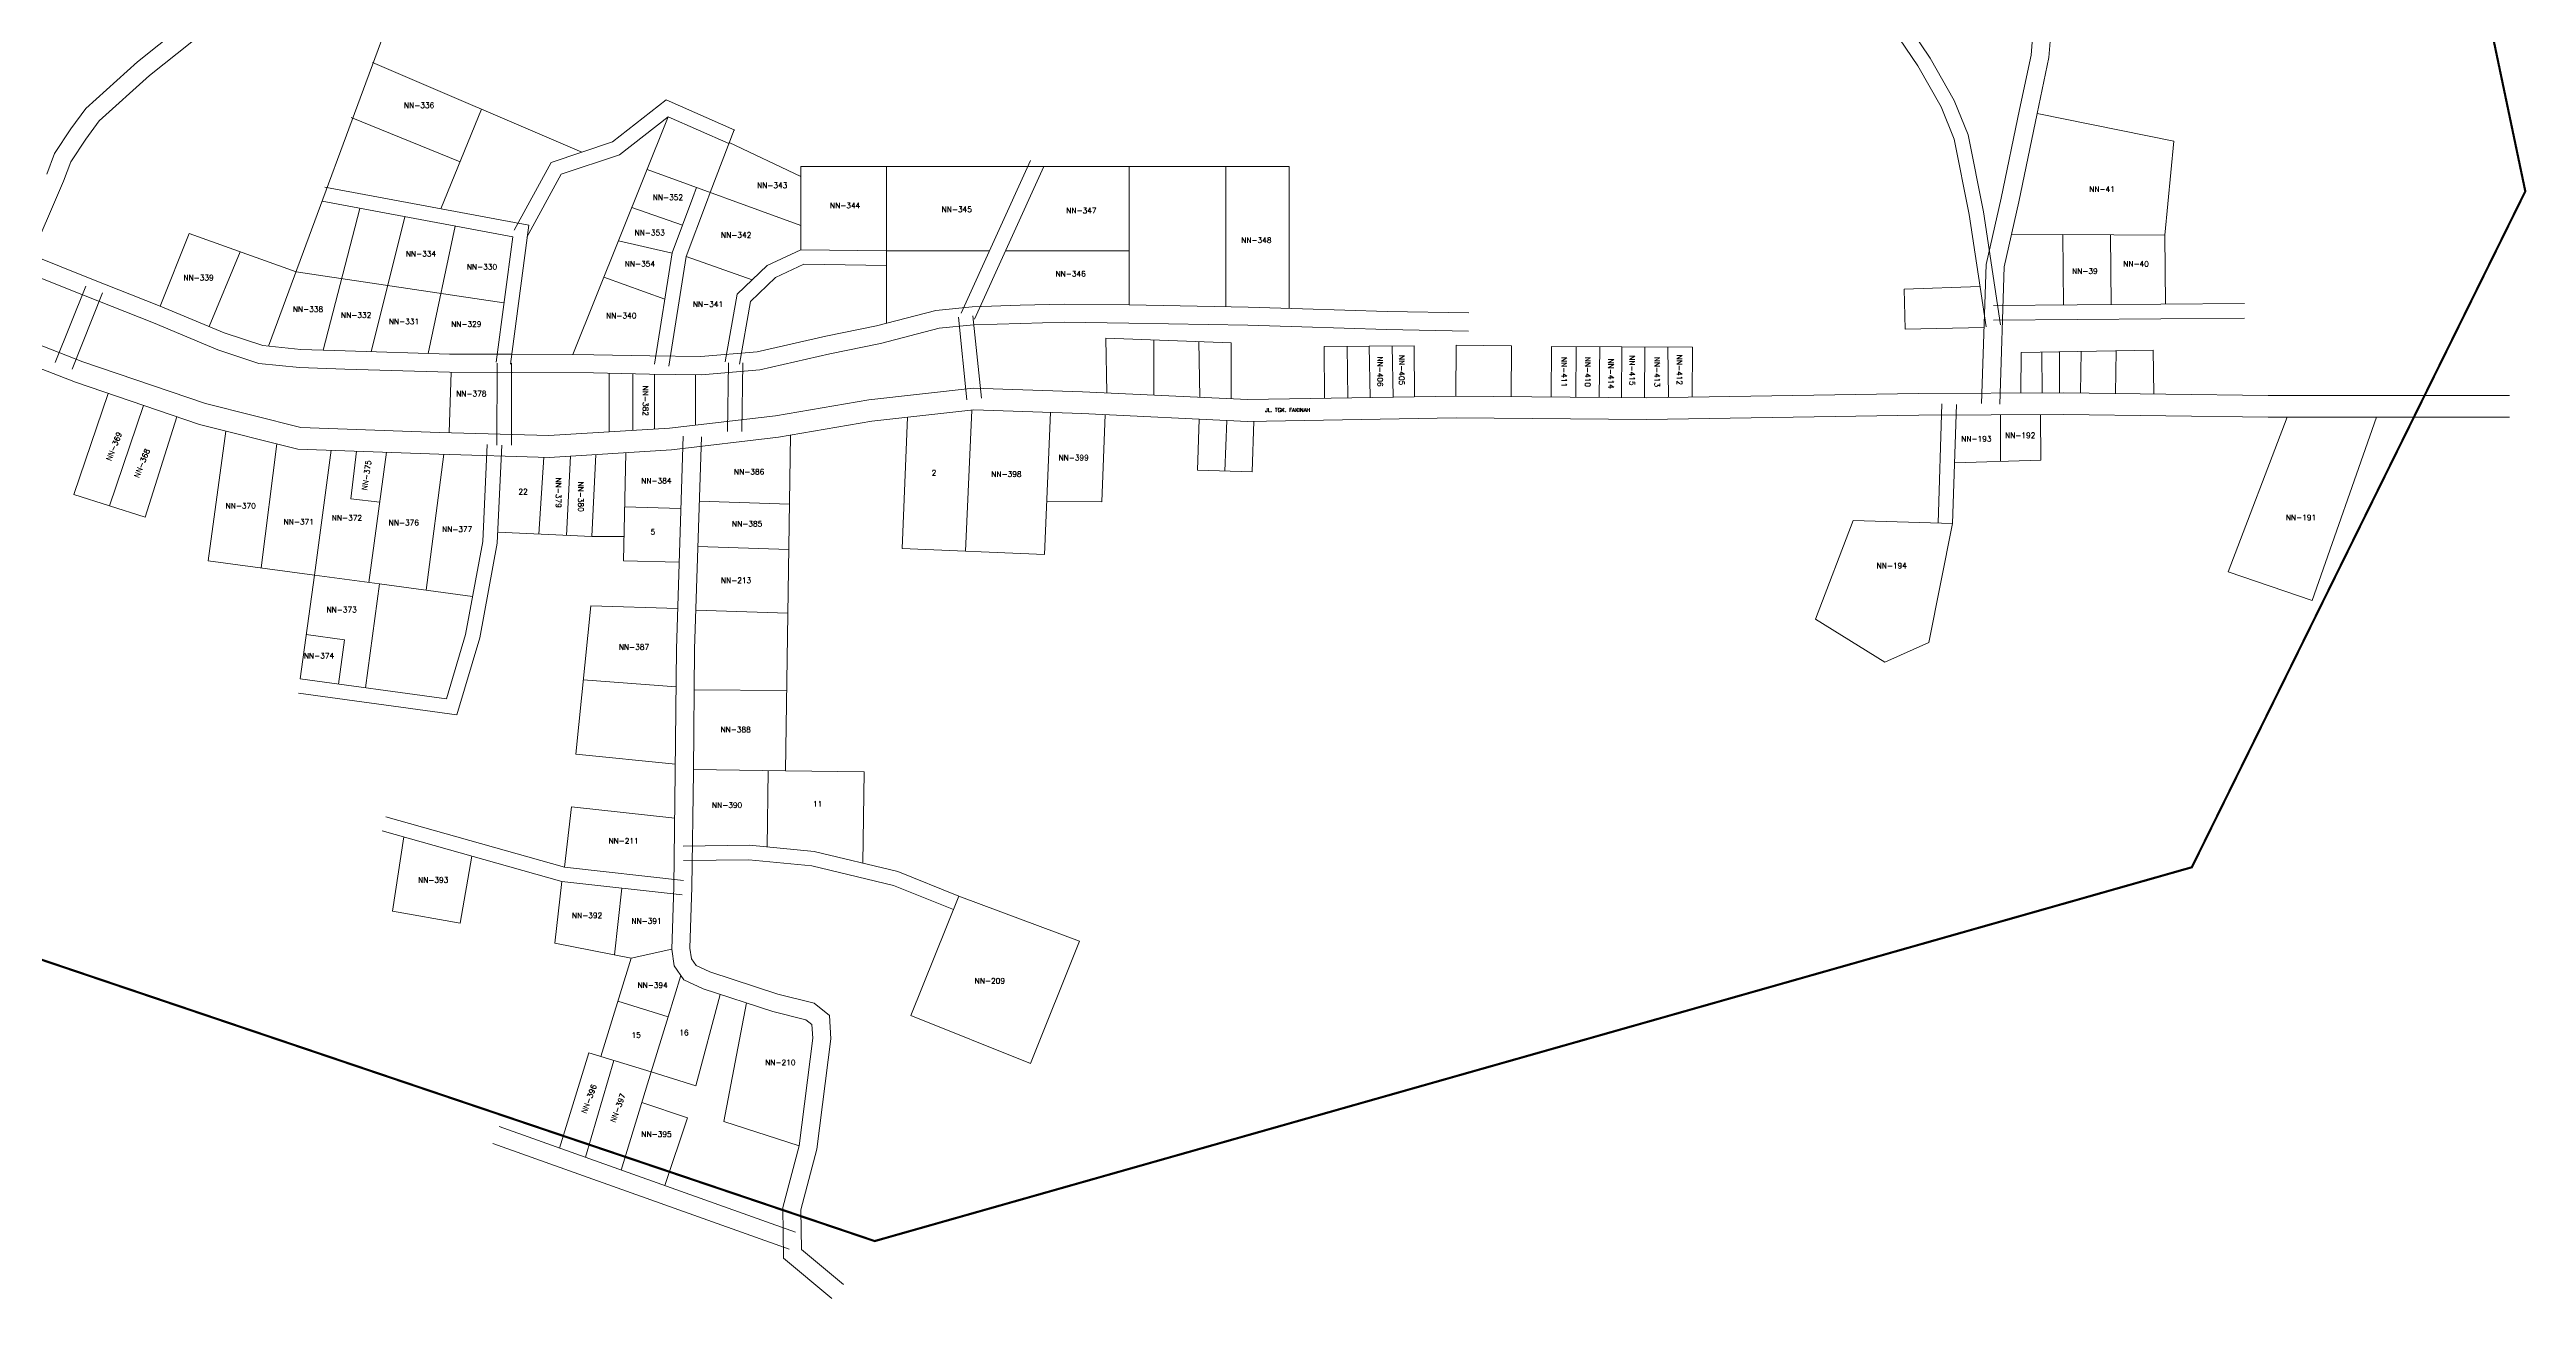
# Model space of a CAD drawing. Header units: millimetres. Extents: x 1060 to 24323, y -9832 to -6451.
# Drawn here: x 22349 to 23034, y -9165 to -8820 of the extents above; entities that cross this region are included whole.
import ezdxf
from ezdxf.enums import TextEntityAlignment as Align

# ---------------------------------------------------------------- set-up
doc = ezdxf.new("R2010")
doc.units = ezdxf.units.MM
doc.linetypes.add('HIDDEN', pattern=[9.525, 6.35, -3.175])
for name, color, linetype, lineweight in [('Basic Map', 105, 'Continuous', 15), ('Garis Jalan', 225, 'Continuous', 15), ('Home Number', 6, 'Continuous', 5), ('JALAN', 7, 'Continuous', 25)]:
    doc.layers.add(name, color=color, linetype=linetype, lineweight=lineweight)
doc.layers.add('BATAS', color=7, linetype='Continuous', plot=False)
doc.styles.get("Standard").update_dxf_attribs({"font": 'simplex.shx'})

msp = doc.modelspace()

# ---------------------------------------------------------------- linework, layer by layer
at = {"layer": 'Basic Map'}
msp.add_line((22460.33, -8908.86), (22459.82, -8925.56), dxfattribs=at)
for points in [[(22409.86, -8901.68), (22446.45, -8802.68)], [(22438.56, -8823.3), (22496.46, -8848.09)], [(22432.73, -8838.54), (22462.78, -8850.74)], [(22457.52, -8863.7), (22468.68, -8836.2)], [(22520.31, -8838.29), (22493.99, -8904.02)], [(22531.89, -8859.23), (22538.48, -8841.91)], [(22933.83, -8871.01), (22936.29, -8845.01), (22898.55, -8837.37)], [(22537.14, -8845.44), (22556.95, -8854.79)], [(22556.95, -8868.3), (22514.45, -8852.92)], [(22556.95, -8852.01), (22691.83, -8852.01)], [(22556.95, -8875.06), (22556.95, -8852.01)], [(22580.57, -8895.34), (22580.57, -8852.01)], [(22647.63, -8890.29), (22647.63, -8852.01)], [(22674.37, -8890.8), (22674.37, -8852.01)], [(22691.83, -8891.27), (22691.83, -8852.01)], [(22435.12, -8863.61), (22424.92, -8902.8)], [(22447.51, -8865.91), (22438.24, -8903.22)], [(22461.48, -8868.5), (22453.99, -8903.68)], [(22510.25, -8863.41), (22524.24, -8868.25)], [(22379.96, -8890.63), (22387.94, -8870.56)], [(22387.94, -8870.56), (22417.46, -8881.12)], [(22393.43, -8896.25), (22402.05, -8875.6)], [(22506.6, -8872.55), (22521.36, -8876.02)], [(22580.63, -8875.38), (22609.08, -8875.38)], [(22613.48, -8875.38), (22647.63, -8875.38)], [(22891.42, -8870.77), (22933.83, -8871.01), (22933.99, -8890.09)], [(22905.61, -8870.85), (22905.77, -8890.33)], [(22918.78, -8870.93), (22918.94, -8890.22)], [(22417.46, -8881.12), (22474.9, -8889.74)], [(22502.55, -8882.66), (22519.36, -8888.71)], [(22525.27, -8876.94), (22543.49, -8883.35)], [(22883.87, -8896.48), (22862.05, -8897.01), (22861.78, -8885.94), (22882.74, -8885.2)], [(22641.5, -8914.59), (22641.19, -8899.47), (22675.86, -8900.73), (22675.83, -8916.22)], [(22654.49, -8899.95), (22654.47, -8915.21)], [(22666.94, -8900.4), (22667.14, -8915.81)], [(22701.67, -8916.1), (22701.57, -8901.77), (22726.39, -8901.59), (22726.49, -8915.71)], [(22707.88, -8901.72), (22708.1, -8916)], [(22713.98, -8901.68), (22714.2, -8915.9)], [(22720.34, -8901.63), (22720.57, -8915.8)], [(22737.94, -8915.52), (22738.05, -8901.44), (22753.33, -8901.56), (22753.22, -8915.64)], [(22764.24, -8915.73), (22764.32, -8901.73), (22803.28, -8901.97), (22803.19, -8915.73)], [(22771.15, -8901.77), (22771.04, -8915.78)], [(22777.66, -8901.81), (22777.55, -8915.83)], [(22783.8, -8901.85), (22783.69, -8915.88)], [(22790.15, -8901.89), (22790.04, -8915.93)], [(22796.45, -8901.92), (22796.67, -8915.84)], [(22894.01, -8914.6), (22894.12, -8903.42), (22930.57, -8902.76), (22930.79, -8914.89)], [(22899.86, -8903.31), (22899.91, -8914.57)], [(22904.66, -8903.23), (22904.71, -8914.55)], [(22910.69, -8903.12), (22910.53, -8914.61)], [(22920.33, -8902.94), (22920.17, -8914.74)], [(22503.98, -8925.38), (22503.98, -8909.15)], [(22510.49, -8925.01), (22510.49, -8909.29)], [(22516.53, -8924.65), (22516.53, -8909.41)], [(22527.8, -8923.51), (22527.8, -8909.54)], [(22384.56, -8921.17), (22375.74, -8948.87), (22356.08, -8942.61), (22365.58, -8914.71)], [(22365.91, -8945.74), (22375.34, -8918.03)], [(22625.89, -8919.98), (22624.27, -8959.19), (22584.9, -8957.55), (22586.4, -8921.33)], [(22602.4, -8958.28), (22604.2, -8919.35)], [(22624.87, -8944.51), (22640.15, -8944.71), (22641.06, -8920.57)], [(22682.07, -8922.42), (22681.67, -8936.41), (22666.57, -8935.95), (22667.01, -8921.81)], [(22674.12, -8936.18), (22674.61, -8922.17)], [(22875.71, -8933.86), (22899.53, -8933.13), (22899.48, -8920.57)], [(22888.41, -8933.47), (22888.36, -8920.62)], [(22967.61, -8921.32), (22951.27, -8964.01), (22974.56, -8971.92), (22992.3, -8921.29)], [(22422.53, -8964.91), (22393.2, -8960.94), (22398.05, -8925.12)], [(22407.87, -8962.92), (22412.13, -8928.66)], [(22422.53, -8964.91), (22427.2, -8930.45)], [(22440.6, -8944.76), (22432.58, -8943.81), (22434.13, -8930.69)], [(22554.06, -8926.26), (22552.7, -9018.96), (22527.27, -9018.59)], [(22442.47, -8930.98), (22437.6, -8966.95)], [(22453.4, -8969.09), (22458.34, -8931.52)], [(22500.32, -8931.61), (22499.19, -8954.27), (22473.2, -8953.08)], [(22484.56, -8953.6), (22485.91, -8932.36)], [(22492.2, -8953.95), (22493.27, -8932.04)], [(22508.58, -8931.1), (22507.93, -8960.99), (22523.34, -8961.33)], [(22553.78, -8945.29), (22528.89, -8944.49)], [(22508.26, -8946.05), (22523.82, -8946.55)], [(22499.19, -8954.27), (22508.07, -8954.27)], [(22553.6, -8957.81), (22528.49, -8957)], [(22418.65, -8993.58), (22422.53, -8964.91), (22440.54, -8967.35), (22436.66, -8996.03)], [(22440.54, -8967.35), (22466.25, -8970.83)], [(22522.28, -9017.1), (22494.79, -9014.35), (22498.89, -8973.36), (22522.93, -8974.13)], [(22553.34, -8975.41), (22527.92, -8974.59)], [(22420.3, -8981.36), (22430.83, -8982.79), (22429.18, -8995.01)], [(22496.84, -8993.85), (22522.48, -8995.81)], [(22553.02, -8996.82), (22527.47, -8996.58)], [(22547.95, -9018.89), (22547.62, -9040.03)], [(22552.7, -9018.96), (22574.43, -9019.28), (22574.05, -9044.5)], [(22491.67, -9045.63), (22493.54, -9028.93), (22522.09, -9032.03)], [(22466.06, -9042.56), (22462.79, -9061.1), (22444.08, -9057.79), (22447.25, -9037.26)], [(22490.9, -9049.57), (22489, -9066.62), (22510.06, -9070.75)], [(22505.44, -9069.85), (22507.5, -9051.42)], [(22521.3, -9068.29), (22510.06, -9070.75), (22501.71, -9097.89)], [(22515.6, -9102.16), (22527.96, -9105.96), (22534.64, -9080.73)], [(22520.29, -9086.92), (22523.8, -9075.5)], [(22515.6, -9102.16), (22520.29, -9086.92), (22506.4, -9082.65)], [(22541.96, -9083.11), (22535.65, -9115.86), (22556.45, -9122.56)], [(22490.29, -9123.19), (22498.39, -9096.86), (22515.6, -9102.16), (22507.27, -9129.25)], [(22505.23, -9098.97), (22497.41, -9125.73)], [(22513, -9110.62), (22525.59, -9114.82), (22519.35, -9133.55)]]:
    msp.add_lwpolyline(points, dxfattribs=at)
for points in [[(22875.15, -8950.7), (22847.7, -8949.79), (22837.32, -8977.1), (22856.42, -8988.98), (22868.61, -8983.57)], [(22600.57, -9053.58), (22587.35, -9086.53), (22620.44, -9099.81), (22633.98, -9066.05)]]:
    msp.add_lwpolyline(points, close=True, dxfattribs=at)
at = {"layer": 'BATAS', "color": 1, "linetype": 'HIDDEN', "const_width": 0.6}
msp.add_lwpolyline([(22292.53, -8198.57), (22114.62, -8312.91), (21783.81, -8242.14), (21763.23, -8456.52), (21864.03, -8494.9), (21885.76, -8794.44), (22019.89, -8960.65), (22577.35, -9148.88), (22791.83, -9088.05), (22941.27, -9045.62), (23033.41, -8858.9), (22992.02, -8661.63), (22855.33, -8604.69), (22859.96, -8530.8), (22853.97, -8407.03), (22853.49, -8336.07), (22863.2, -8278.65)], dxfattribs=at)
at = {"layer": 'Garis Jalan'}
for p, q in [((22858.64, -8806.87), (22868.97, -8822.09)), ((22896.85, -8821.25), (22898.01, -8807.11)), ((22901.8, -8821.98), (22902.99, -8807.56)), ((22385.5, -8813.77), (22373.71, -8823.13)), ((22855.29, -8809.05), (22865.57, -8824.2)), ((22388.67, -8817.64), (22376.95, -8826.95)), ((22893.66, -8836.34), (22896.85, -8821.25)), ((22373.71, -8823.13), (22359.37, -8836.07)), ((22376.95, -8826.95), (22363.1, -8839.45)), ((22865.57, -8824.2), (22871.98, -8835.58)), ((22868.97, -8822.09), (22875.59, -8833.84)), ((22898.55, -8837.37), (22901.8, -8821.98)), ((22504.93, -8845.28), (22519.73, -8833.66)), ((22519.73, -8833.66), (22538.67, -8841.99)), ((22875.59, -8833.84), (22879.48, -8843.32)), ((22355.25, -8841.66), (22350.74, -8848.45)), ((22359.37, -8836.07), (22355.25, -8841.66)), ((22363.1, -8839.45), (22359.35, -8844.53)), ((22506.85, -8848.85), (22520.31, -8838.29)), ((22520.31, -8838.29), (22537.06, -8845.65)), ((22871.98, -8835.58), (22875.63, -8844.49)), ((22888.56, -8860.75), (22893.66, -8836.34)), ((22893.44, -8861.81), (22898.55, -8837.37)), ((22350.74, -8848.45), (22348.59, -8854.19)), ((22359.35, -8844.53), (22355.22, -8850.74)), ((22487.98, -8850.91), (22504.93, -8845.28)), ((22875.63, -8844.49), (22879.79, -8865.28)), ((22879.48, -8843.32), (22883.73, -8864.6)), ((22355.22, -8850.74), (22353.23, -8856.06)), ((22477.71, -8869.66), (22487.98, -8850.91)), ((22481.22, -8871.58), (22490.74, -8854.21)), ((22490.74, -8854.21), (22506.85, -8848.85)), ((22601.26, -8892.6), (22620.44, -8850.36)), ((22604.9, -8894.25), (22624.08, -8852.01)), ((22353.23, -8856.06), (22343.42, -8878.85)), ((22477.34, -8871.45), (22424.65, -8861.66)), ((22481.81, -8868.21), (22425.38, -8857.73)), ((22521.38, -8875.92), (22527.1, -8860.57)), ((22525.27, -8876.94), (22530.84, -8861.98)), ((22527.1, -8860.57), (22528.15, -8857.81)), ((22530.84, -8861.98), (22531.89, -8859.23)), ((22884.42, -8879.09), (22888.56, -8860.75)), ((22889.4, -8879.73), (22893.44, -8861.81)), ((22311.39, -8868.7), (22358.75, -8887.58)), ((22313.32, -8864.08), (22360.6, -8882.94)), ((22476.68, -8906.66), (22481.81, -8868.21)), ((22879.79, -8865.28), (22884.4, -8896.38)), ((22883.73, -8864.6), (22888.36, -8895.79)), ((22472.72, -8906.13), (22477.34, -8871.45)), ((22516.53, -8906.62), (22521.38, -8875.92)), ((22547.63, -8879.39), (22556.95, -8875.06)), ((22556.95, -8875.06), (22580.63, -8875.38)), ((22360.6, -8882.94), (22379.96, -8890.63)), ((22520.48, -8907.24), (22525.27, -8876.94)), ((22539.34, -8887.31), (22547.63, -8879.39)), ((22543.05, -8889.3), (22549.92, -8882.74)), ((22549.92, -8882.74), (22557.81, -8879.07)), ((22557.81, -8879.07), (22580.57, -8879.38)), ((22883.19, -8917.56), (22884.42, -8879.09)), ((22888.19, -8917.71), (22889.4, -8879.73)), ((22358.57, -8905.98), (22304.23, -8884.85)), ((22350.96, -8906.22), (22359.35, -8885.13)), ((22355.61, -8908.07), (22363.99, -8886.98)), ((22358.75, -8887.58), (22378.08, -8895.27)), ((22536.06, -8905.99), (22539.34, -8887.31)), ((22540, -8906.68), (22543.05, -8889.3)), ((22356.51, -8911.62), (22301.8, -8890.35)), ((22378.08, -8895.27), (22395.9, -8902.7)), ((22379.96, -8890.63), (22397.64, -8898.01)), ((22563.87, -8898.92), (22577.84, -8896.04)), ((22577.84, -8896.04), (22594.28, -8891.81)), ((22594.28, -8891.81), (22604.28, -8890.79)), ((22595.16, -8896.75), (22604.61, -8895.79)), ((22602.84, -8916.49), (22600.52, -8893.69)), ((22604.28, -8890.79), (22617.56, -8890.39)), ((22606.82, -8916.08), (22604.5, -8893.28)), ((22604.61, -8895.79), (22617.71, -8895.39)), ((22617.56, -8890.39), (22629.68, -8890.03)), ((22617.71, -8895.39), (22629.72, -8895.03)), ((22629.68, -8890.03), (22647.63, -8890.29)), ((22629.72, -8895.03), (22647.55, -8895.29)), ((22647.55, -8895.29), (22680.45, -8895.92)), ((22647.63, -8890.29), (22680.58, -8890.92)), ((22680.45, -8895.92), (22695.38, -8896.38)), ((22680.58, -8890.92), (22695.53, -8891.38)), ((22695.38, -8896.38), (22718.78, -8897.08)), ((22695.53, -8891.38), (22718.9, -8892.08)), ((22718.9, -8892.08), (22741.55, -8892.5)), ((22886.48, -8890.49), (22955.81, -8889.92)), ((22886.51, -8894.49), (22955.85, -8893.92)), ((22395.9, -8902.7), (22407.21, -8906.43)), ((22397.64, -8898.01), (22408.26, -8901.52)), ((22408.26, -8901.52), (22418.77, -8902.6)), ((22418.77, -8902.6), (22431.07, -8903.01)), ((22431.07, -8903.01), (22459.91, -8903.86)), ((22529.28, -8904.55), (22544.84, -8903.27)), ((22544.84, -8903.27), (22563.87, -8898.92)), ((22564.93, -8903.8), (22578.97, -8900.91)), ((22578.97, -8900.91), (22595.16, -8896.75)), ((22718.78, -8897.08), (22741.46, -8897.5)), ((22392.45, -8917.52), (22358.57, -8905.98)), ((22407.21, -8906.43), (22418.43, -8907.59)), ((22418.43, -8907.59), (22430.92, -8908)), ((22430.92, -8908), (22459.83, -8908.86)), ((22459.83, -8908.86), (22477.2, -8908.91)), ((22459.91, -8903.86), (22477.23, -8903.91)), ((22472.96, -8929.02), (22473.02, -8906.39)), ((22476.96, -8929.03), (22477.02, -8906.41)), ((22477.2, -8908.91), (22499.69, -8909.06)), ((22477.23, -8903.91), (22499.76, -8904.06)), ((22499.69, -8909.06), (22515.12, -8909.39)), ((22499.76, -8904.06), (22515.21, -8904.39)), ((22515.12, -8909.39), (22529.46, -8909.56)), ((22515.21, -8904.39), (22529.28, -8904.55)), ((22529.46, -8909.56), (22545.6, -8908.22)), ((22536.67, -8925.21), (22536.93, -8906.24)), ((22540.67, -8925.27), (22540.93, -8906.29)), ((22545.6, -8908.22), (22564.93, -8903.8)), ((22390.75, -8923.28), (22356.51, -8911.62)), ((22575.69, -8916.48), (22549.93, -8920.88)), ((22604.52, -8913.28), (22575.69, -8916.48)), ((22634.81, -8914.27), (22604.52, -8913.28)), ((22680.43, -8916.44), (22634.81, -8914.27)), ((22737.94, -8915.52), (22680.43, -8916.44)), ((22790.53, -8915.94), (22737.94, -8915.52)), ((22865.77, -8914.72), (22790.53, -8915.94)), ((22905.81, -8914.55), (22865.77, -8914.72)), ((22962.38, -8915.32), (22905.81, -8914.55)), ((23029.06, -8915.26), (22962.38, -8915.32)), ((22417.99, -8930.13), (22390.75, -8923.28)), ((22418.83, -8924.16), (22392.45, -8917.52)), ((22549.93, -8920.88), (22520.64, -8924.36)), ((22576.53, -8922.42), (22550.79, -8926.82)), ((22604.76, -8919.29), (22576.53, -8922.42)), ((22634.56, -8920.26), (22604.76, -8919.29)), ((22680.34, -8922.45), (22634.56, -8920.26)), ((22737.97, -8921.52), (22680.34, -8922.45)), ((22790.56, -8921.94), (22737.97, -8921.52)), ((22865.83, -8920.72), (22790.56, -8921.94)), ((22905.78, -8920.55), (22865.83, -8920.72)), ((22872.24, -8917.62), (22871.15, -8950.56)), ((22876.24, -8917.75), (22875.15, -8950.7)), ((22962.34, -8921.32), (22905.78, -8920.55)), ((23029.06, -8921.26), (22962.34, -8921.32)), ((22456.92, -8931.47), (22417.99, -8930.13)), ((22457.12, -8925.48), (22418.83, -8924.16)), ((22487.32, -8926.4), (22457.12, -8925.48)), ((22470.31, -8928.85), (22469.08, -8955.59)), ((22474.31, -8929.03), (22473.06, -8956.05)), ((22520.64, -8924.36), (22487.32, -8926.4)), ((22521.17, -8930.33), (22487.42, -8932.4)), ((22550.79, -8926.82), (22521.17, -8930.33)), ((22524.46, -8926.55), (22522.58, -8985.28)), ((22529.46, -8926.71), (22527.58, -8985.38)), ((22487.42, -8932.4), (22456.92, -8931.47)), ((22469.08, -8955.59), (22464.31, -8981.29)), ((22473.06, -8956.05), (22468.21, -8982.22)), ((22464.31, -8981.29), (22459.07, -8999.06)), ((22468.21, -8982.22), (22461.93, -9003.49)), ((22522.58, -8985.28), (22522.26, -9019.22)), ((22527.58, -8985.38), (22527.26, -9019.27)), ((22461.93, -9003.49), (22418.11, -8997.55)), ((22459.07, -8999.06), (22418.65, -8993.58)), ((22522.26, -9019.22), (22521.84, -9051.01)), ((22527.26, -9019.27), (22526.84, -9051.12)), ((22491.67, -9045.63), (22442.3, -9031.71)), ((22490.9, -9049.57), (22441.22, -9035.56)), ((22524.44, -9039.79), (22542.78, -9039.56)), ((22542.78, -9039.56), (22560.65, -9041.28)), ((22524.56, -9049.3), (22491.67, -9045.63)), ((22524.49, -9043.79), (22542.62, -9043.57)), ((22542.62, -9043.57), (22559.99, -9045.24)), ((22559.99, -9045.24), (22582.5, -9050.64)), ((22560.65, -9041.28), (22583.72, -9046.82)), ((22583.72, -9046.82), (22600.57, -9053.58)), ((22524.11, -9053.27), (22490.9, -9049.57)), ((22521.84, -9051.01), (22521.3, -9068.29)), ((22526.84, -9051.12), (22526.31, -9068)), ((22582.5, -9050.64), (22599.08, -9057.29)), ((22521.3, -9068.29), (22521.97, -9072.82)), ((22521.97, -9072.82), (22524.62, -9076.7)), ((22526.31, -9068), (22526.75, -9070.95)), ((22526.75, -9070.95), (22527.98, -9072.76)), ((22527.98, -9072.76), (22531.77, -9074.55)), ((22531.77, -9074.55), (22550.55, -9080.63)), ((22524.62, -9076.7), (22529.92, -9079.2)), ((22529.92, -9079.2), (22549.16, -9085.44)), ((22550.55, -9080.63), (22560.59, -9083.19)), ((22549.16, -9085.44), (22558.33, -9087.77)), ((22558.33, -9087.77), (22560, -9089.08)), ((22560.59, -9083.19), (22564.85, -9086.53)), ((22564.85, -9086.53), (22565.26, -9093.01)), ((22560.24, -9092.85), (22556.45, -9122.56)), ((22560, -9089.08), (22560.24, -9092.85)), ((22565.26, -9093.01), (22561.37, -9123.52)), ((22553.76, -9151.12), (22471.88, -9121.94)), ((22555.44, -9146.41), (22473.55, -9117.23)), ((22556.45, -9122.56), (22551.97, -9139.61)), ((22561.37, -9123.52), (22556.98, -9140.22)), ((22551.97, -9139.61), (22552.17, -9153.58)), ((22556.98, -9140.22), (22557.14, -9151.21)), ((22552.17, -9153.58), (22565.53, -9164.73)), ((22557.14, -9151.21), (22568.73, -9160.89))]:
    msp.add_line(p, q, dxfattribs=at)

# ---------------------------------------------------------------- texts
at = {"layer": 'Home Number'}
for s, p in [('NN-336', (22447.3, -8836.34, -33.68)), ('NN-352', (22516.04, -8861.77, -33.64)), ('NN-343', (22544.86, -8858.45, -33.62)), ('NN-344', (22565.01, -8864.02, -33.6)), ('NN-41', (22912.94, -8859.51, -33.39)), ('NN-345', (22595.86, -8865.08, -33.59)), ('NN-347', (22630.3, -8865.42, -33.56)), ('NN-334', (22447.81, -8877.35, -33.7)), ('NN-353', (22511.02, -8871.53, -33.65)), ('NN-342', (22534.9, -8872.18, -33.63)), ('NN-348', (22678.64, -8873.59, -33.53)), ('NN-339', (22386.36, -8883.96, -33.75)), ('NN-330', (22464.66, -8880.96, -33.69)), ('NN-354', (22508.3, -8880.13, -33.66)), ('NN-346', (22627.31, -8882.88, -33.57)), ('NN-39', (22908.19, -8882.15, -33.41)), ('NN-40', (22922.34, -8880.16, -33.41)), ('NN-341', (22527.12, -8891.29, -33.65)), ('NN-338', (22416.6, -8892.68, -33.74)), ('NN-332', (22429.91, -8894.29, -33.73)), ('NN-331', (22443.13, -8896.07, -33.71)), ('NN-329', (22460.33, -8896.78, -33.7)), ('NN-340', (22503.15, -8894.45, -33.67)), ('NN-378', (22461.72, -8915.99, -33.72)), ('NN-193', (22877.57, -8928.47, -33.47)), ('NN-192', (22889.67, -8927.52, -33.46)), ('NN-386', (22538.49, -8937.56, -33.68)), ('2', (22593.1, -8937.85, -33.64)), ('NN-398', (22609.58, -8938.22, -33.63)), ('NN-399', (22628.15, -8933.68, -33.61)), ('22', (22478.93, -8943.06, -33.72)), ('NN-384', (22512.86, -8940.05, -33.7)), ('NN-370', (22398.02, -8946.98, -33.79)), ('NN-371', (22414.05, -8951.4, -33.78)), ('NN-372', (22427.35, -8950.29, -33.77)), ('NN-376', (22443.08, -8951.63, -33.76)), ('NN-385', (22537.94, -8951.95, -33.69)), ('NN-191', (22967.27, -8950.23, -33.45)), ('NN-377', (22457.82, -8953.46, -33.75)), ('5', (22515.42, -8954.17, -33.71)), ('NN-194', (22854.19, -8963.52, -33.51)), ('NN-213', (22534.88, -8967.57, -33.7)), ('NN-373', (22425.89, -8975.66, -33.78)), ('NN-387', (22506.65, -8985.99, -33.73)), ('NN-374', (22419.65, -8988.39, -33.8)), ('NN-388', (22534.75, -9008.79, -33.73)), ('NN-390', (22532.4, -9029.66, -33.74)), ('11', (22560.29, -9029.33, -33.73)), ('NN-211', (22503.8, -9039.55, -33.78)), ('NN-393', (22451.19, -9050.33, -33.82)), ('NN-392', (22493.71, -9060.13, -33.79)), ('NN-391', (22510.14, -9061.66, -33.79)), ('NN-394', (22511.82, -9079.41, -33.79)), ('NN-209', (22604.99, -9078.22, -33.74)), ('15', (22510.16, -9093.17, -33.8)), ('16', (22523.37, -9092.5, -33.8)), ('NN-210', (22547.11, -9100.74, -33.79)), ('NN-395', (22512.89, -9120.56, -33.82))]:
    msp.add_text(s, height=1.5, dxfattribs=at).set_placement(p, align=Align.BOTTOM_LEFT)
for s, rotation, p in [('NN-406', 270, (22715.8, -8904.51, -33.54)), ('NN-405', 270, (22721.78, -8904.12, -33.54)), ('NN-411', 270, (22766.68, -8904.66, -33.51)), ('NN-410', 270, (22773.17, -8904.6, -33.51)), ('NN-414', 270, (22779.59, -8905.1, -33.5)), ('NN-415', 270, (22785.44, -8904.2, -33.5)), ('NN-413', 270, (22792.34, -8904.61, -33.5)), ('NN-412', 270, (22798.53, -8904.04, -33.49)), ('NN-382', 270, (22512.85, -8912.59, -33.69)), ('NN-369', 68.31837, (22366.76, -8933.7, -33.81)), ('NN-368', 68.31837, (22374.48, -8938.33, -33.8)), ('NN-375', 81.67349, (22437.53, -8941.64, -33.76)), ('NN-379', 270, (22488.81, -8937.98, -33.71)), ('NN-380', 270, (22494.98, -8939.07, -33.72)), ('NN-396', 69.66155, (22498.1, -9113.94, -33.83)), ('NN-397', 69.66155, (22506.06, -9116.44, -33.82))]:
    msp.add_text(s, height=1.5, rotation=rotation, dxfattribs=at).set_placement(p, align=Align.BOTTOM_LEFT)
at = {"layer": 'JALAN', "insert": (22685.22, -8918.78), "char_height": 1.0791, "attachment_point": 1}
msp.add_mtext_dynamic_manual_height_columns('JL. TGK. FAKINAH', width=16.3342, gutter_width=5.4, heights=[0], dxfattribs=at)

doc.saveas('drawing.dxf')
